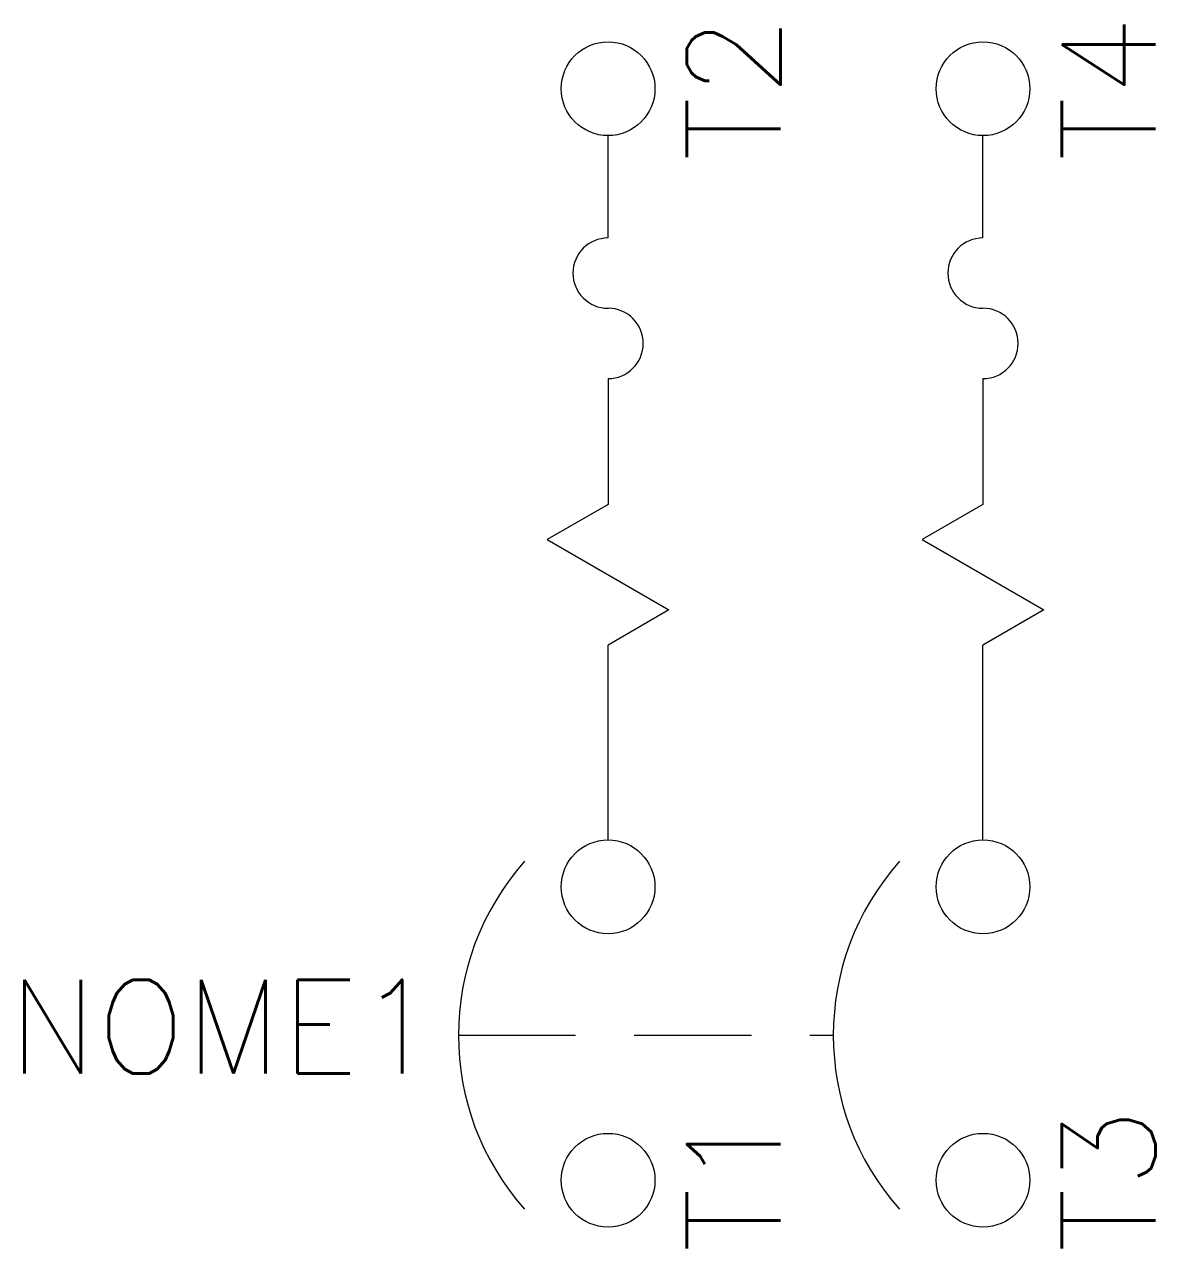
# Model space of a CAD drawing. Header units: millimetres. Extents: x -12.5 to 11.7, y -0.5 to 25.7.
import ezdxf
from ezdxf.enums import TextEntityAlignment as Align

# ---------------------------------------------------------------- set-up
doc = ezdxf.new("R2010")
doc.units = ezdxf.units.MM
doc.header["$LTSCALE"] = 10
doc.linetypes.add('HIDDEN', pattern=[0.375, 0.25, -0.125])
doc.styles.add('ROMANS', font='romans.shx')

msp = doc.modelspace()

# ---------------------------------------------------------------- linework, layer by layer
at = {"color": 7}
for p, q in [((0, 21.101), (0, 23.284)), ((8, 21.101), (8, 23.284))]:
    msp.add_line(p, q, dxfattribs=at)
at = {"color": 7, "linetype": 'Continuous'}
for p, q in [((0, 18.101), (0, 15.417)), ((8, 18.101), (8, 15.417)), ((0, 15.417), (-1.299, 14.667)), ((8, 15.417), (6.701, 14.667)), ((-1.299, 14.667), (1.299, 13.167)), ((6.701, 14.667), (9.299, 13.167)), ((1.299, 13.167), (0, 12.417)), ((9.299, 13.167), (8, 12.417)), ((0, 8.259), (0, 12.417)), ((8, 8.259), (8, 12.417))]:
    msp.add_line(p, q, dxfattribs=at)
at = {"color": 7, "linetype": 'HIDDEN'}
msp.add_line((-3.193, 4.091), (4.807, 4.091), dxfattribs=at)
at = {"color": 7, "linetype": 'Continuous'}
for centre in [(0, 24.284), (8, 24.284), (0, 7.259), (8, 7.259), (0, 1), (8, 1)]:
    msp.add_circle(centre, 1, dxfattribs=at)
for centre, radius, start, end in [((0, 20.351), 0.75, 90, 270), ((8, 20.351), 0.75, 90, 270), ((0, 18.851), 0.75, 270, 90), ((8, 18.851), 0.75, 270, 90), ((2.387, 4.091), 5.581, 138.3063, 221.6937), ((10.387, 4.091), 5.581, 138.3063, 221.6937)]:
    msp.add_arc(centre, radius, start, end, dxfattribs=at)

# ---------------------------------------------------------------- texts
at = {"color": 7, "lineweight": -3, "style": 'ROMANS'}
for tag, p in [('T4', (9.682, 24.284)), ('T2', (1.682, 24.284)), ('T3', (9.682, 1)), ('T1', (1.682, 1))]:
    msp.add_attdef(tag, text='', height=2, rotation=90, dxfattribs=at).set_placement(p, align=Align.TOP_CENTER)
msp.add_attdef('NOME1', text='', height=2, dxfattribs=at).set_placement((-8.211, 4.276), align=Align.MIDDLE_CENTER)

doc.saveas('drawing.dxf')
